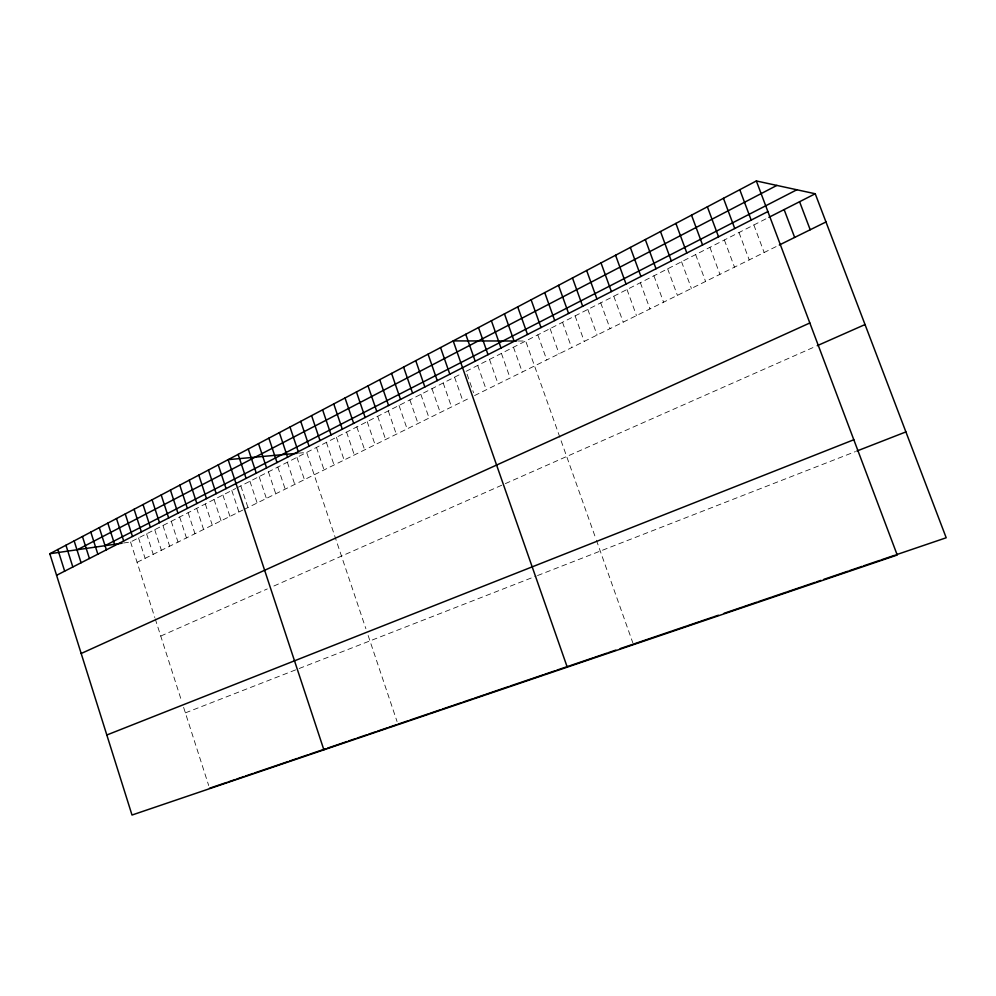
<?xml version="1.0" encoding="UTF-8"?>
<svg xmlns="http://www.w3.org/2000/svg" width="996" height="996" viewBox="0 0 996 996"><rect width="100%" height="100%" fill="white"/><g stroke="black" fill="none" stroke-linecap="round" stroke-linejoin="round"><path stroke-width="0.75" stroke-dasharray="4.98 3.74" d="M123.529 543.007L130.563 541.986L235.679 488.513M236.961 487.866L462.244 373.288M466.078 371.346L767.518 218.037M137.075 562.317L242.787 510.089M244.082 509.442L470.697 397.491M474.557 395.586L777.938 245.701M160.742 636.058L267.277 588.935M273.888 586.009L504.038 484.218M505.346 483.633L815.811 346.322M185.381 712.875L536.159 576.086M537.504 575.564L855.44 451.586M298.501 453.168L306.656 452.421L365.881 628.713M518.206 341.005L525.689 341.018L595.434 537.504M753.848 224.984L764.169 252.498M739.007 232.529L749.229 259.881M724.366 239.986L734.488 267.165M709.911 247.332L719.934 274.348M695.644 254.59L705.579 281.445M681.55 261.749L691.398 288.454M667.656 268.82L677.405 295.364M653.924 275.805L663.585 302.186M640.366 282.702L649.952 308.934M626.994 289.5L636.481 315.583M613.773 296.223L623.185 322.156M600.725 302.859L610.05 328.643M587.827 309.42L597.077 335.054M575.103 315.894L584.254 341.391M562.516 322.293L571.604 347.641M550.091 328.605L559.092 353.817M537.815 334.855L546.742 359.917M596.405 540.218L632.821 642.831M513.475 347.231L522.253 372.018M501.411 353.368L510.114 378.019M489.497 359.432L498.112 383.946M477.719 365.42L486.26 389.797M467.074 374.197L473.561 392.735M454.574 377.198L462.978 401.301M443.208 382.974L451.537 406.953M431.965 388.689L440.232 412.543M420.86 394.341L429.064 418.059M409.879 399.919L418.021 423.512M399.023 405.447L407.103 428.915M388.303 410.9L396.308 434.244M377.683 416.291L385.626 439.51M367.2 421.632L375.081 444.726M356.829 426.898L364.648 449.881M346.571 432.115L354.327 454.985M336.424 437.281L344.118 460.028M326.389 442.386L334.034 465.008M316.467 447.428L324.049 469.938M368.147 635.485L397.055 721.54M296.945 457.363L304.415 479.636M287.346 462.244L294.754 484.417M277.834 467.074L285.192 489.136M268.434 471.855L275.743 493.804M259.134 476.586L266.38 498.423M249.934 481.267L257.13 503.005M240.833 485.899L247.967 507.524M231.819 490.48L238.903 512.006M222.892 495.024L229.939 516.438M214.065 499.506L221.062 520.821M205.338 503.951L212.273 525.166M196.685 508.346L203.582 529.461M188.12 512.703L194.967 533.707M179.654 517.011L186.451 537.927M171.262 521.282L178.01 542.085M162.958 525.502L169.656 546.219M154.741 529.685L161.389 550.302M146.599 533.819L153.21 554.349M138.544 537.927L145.105 558.345M130.563 541.986L154.803 617.545M155.227 618.865L181.845 701.844M183.613 707.359L208.699 785.545"/><path stroke-width="1.49" d="M756.35 180.961L897.234 555.033L132.007 815.039L49.8 553.739L756.35 180.961L815.238 193.759L946.2 537.765L895.964 554.847M77.489 549.705L776.88 185.418M104.916 545.708L796.862 189.763M56.585 575.29L767.879 211.563M768.887 217.34L815.238 193.759M779.308 245.016L825.983 221.959M81.186 653.488L809.835 322.978M817.218 345.699L865.038 324.547M106.821 734.998L853.809 439.746M856.884 451.026L905.899 431.915M209.558 788.247L226.69 782.433M228.146 781.935L235.392 779.47M236.849 778.972L244.169 776.482M245.439 776.058L253.046 773.469M254.329 773.033L288.143 761.529M289.463 761.081L297.468 758.354M298.812 757.906L308.25 754.694M309.619 754.233L326.065 748.643M327.435 748.17L347.044 741.51M348.463 741.024L355.584 738.596M357.004 738.123L367.076 734.699M368.52 734.201L375.791 731.724M377.247 731.238L387.544 727.727M388.838 727.292L396.645 724.64M397.952 724.192L408.472 720.618M409.804 720.17L428.517 713.796M429.874 713.335L440.755 709.638M442.124 709.177L451.748 705.903M453.143 705.429L461.497 702.591M462.891 702.118L472.739 698.756M474.146 698.283L484.118 694.897M485.538 694.411L508.719 686.53M510.027 686.082L519.202 682.957M520.51 682.521L531.129 678.911M532.449 678.463L543.194 674.802M544.526 674.354L555.395 670.657M556.752 670.196L569.127 665.988M570.521 665.515L592.919 657.895M594.326 657.422L607.162 653.052M608.606 652.567L615.814 650.114M620.147 648.633L671.653 631.128M672.985 630.667L686.543 626.061M687.925 625.588L698.906 621.853M700.275 621.392L712.8 617.134M714.182 616.661L718.415 615.229M724.042 613.312L742.53 607.025M743.975 606.527L756.985 602.107M758.454 601.609L771.626 597.127M772.971 596.666L786.454 592.085M787.824 591.624L801.481 586.98M802.863 586.507L815.326 582.274M816.708 581.801L820.916 580.369M823.717 579.411L847.77 571.231M849.215 570.745L862.175 566.338M863.619 565.853L879.68 560.387M881.037 559.926L894.607 555.307M49.8 553.739L122.122 543.206M297.119 453.305L228.134 459.654L323.887 749.851M516.687 341.005L453.192 340.906L567.247 667.158M799.576 201.727L810.209 229.752M784.126 209.583L794.659 237.434M739.779 189.701L751.183 220.091M723.457 198.304L734.749 228.507M707.372 206.794L718.539 236.787M691.523 215.161L702.566 244.954M675.898 223.403L686.829 253.009M660.497 231.533L671.316 260.94M645.308 239.55L656.015 268.758M630.331 247.444L640.938 276.477M615.565 255.237L626.061 284.072M601.011 262.919L611.395 291.579M586.644 270.489L596.94 298.974M572.476 277.971L582.672 306.27M558.507 285.342L568.604 313.466M544.725 292.612L554.722 320.563M531.117 299.784L541.027 327.56M517.708 306.868L527.507 334.469M504.462 313.852L514.173 341.292M491.389 320.749L501.013 348.027M478.491 327.56L488.028 354.663M465.755 334.27L475.204 361.224M440.543 347.579L449.819 374.197M428.068 354.165L437.256 380.621M415.743 360.664L424.856 386.971M403.579 367.076L412.605 393.233M391.577 373.413L400.517 399.408M379.713 379.675L388.589 405.521M368.01 385.85L376.799 411.547M356.444 391.951L365.159 417.498M345.027 397.977L353.667 423.375M333.747 403.928L342.313 429.176M322.604 409.804L331.095 434.916M311.599 415.618L320.015 440.581M300.73 421.345L309.071 446.183M289.985 427.023L298.265 451.711M279.366 432.625L287.57 457.164M268.883 438.153L277.025 462.567M258.512 443.618L266.592 467.908M248.265 449.022L256.283 473.175M238.144 454.375L246.087 478.391M218.249 464.871L226.067 488.625M208.463 470.025L216.219 493.655M198.802 475.129L206.496 498.635M189.24 480.172L196.872 503.553M179.79 485.164L187.36 508.421M170.441 490.094L177.96 513.226M161.203 494.962L168.66 517.982M152.064 499.78L159.472 522.676M143.026 504.561L150.371 527.332M134.087 509.267L141.382 531.926M125.247 513.936L132.48 536.483M116.495 518.555L123.678 540.977M107.842 523.112L114.976 545.435M99.289 527.631L106.373 549.829M90.823 532.101L97.845 554.187M82.444 536.52L89.416 558.507M74.152 540.89L81.074 562.765M65.948 545.223L72.833 566.985M57.83 549.506L64.665 571.156"/></g></svg>
